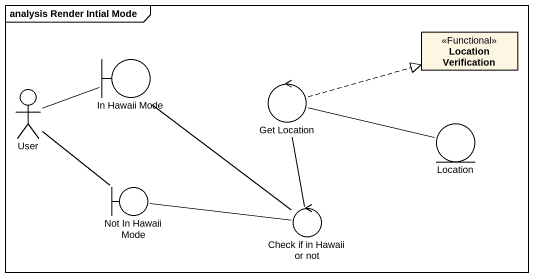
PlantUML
@startuml
mainframe analysis Render Intial Mode
allowmixing
hide circle
hide empty members
boundary "In Hawaii Mode" as In_Hawaii_Mode
class "Location Verification" as Location_Verification <<Functional>>
actor User
control "Get Location" as Get_Location
entity Location
boundary "Not In Hawaii Mode" as Not_In_Hawaii_Mode
control "Check if in Hawaii or not" as Check_if_in_Hawaii_or_not
In_Hawaii_Mode -- Check_if_in_Hawaii_or_not
User -right- In_Hawaii_Mode
User -- Not_In_Hawaii_Mode
Get_Location .right.|> Location_Verification
Location -left- Get_Location
Not_In_Hawaii_Mode -right- Check_if_in_Hawaii_or_not
Check_if_in_Hawaii_or_not -up- Get_Location
@enduml
